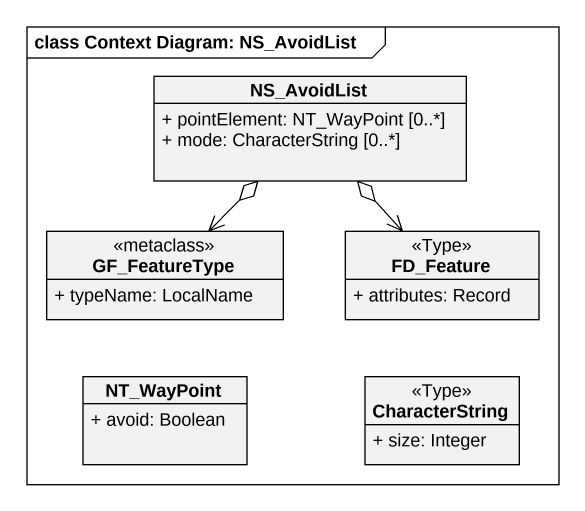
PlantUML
@startuml
mainframe class Context Diagram: NS_AvoidList
hide circle
hide empty members
skinparam classAttributeIconSize 0
class NS_AvoidList {
  + pointElement: NT_WayPoint [0..*]
  + mode: CharacterString [0..*]
}
class GF_FeatureType <<metaclass>> {
  + typeName: LocalName
}
class FD_Feature <<Type>> {
  + attributes: Record
}
class NT_WayPoint {
  + avoid: Boolean
}
class CharacterString <<Type>> {
  + size: Integer
}
GF_FeatureType <-up-o NS_AvoidList
FD_Feature <-up-o NS_AvoidList
@enduml
